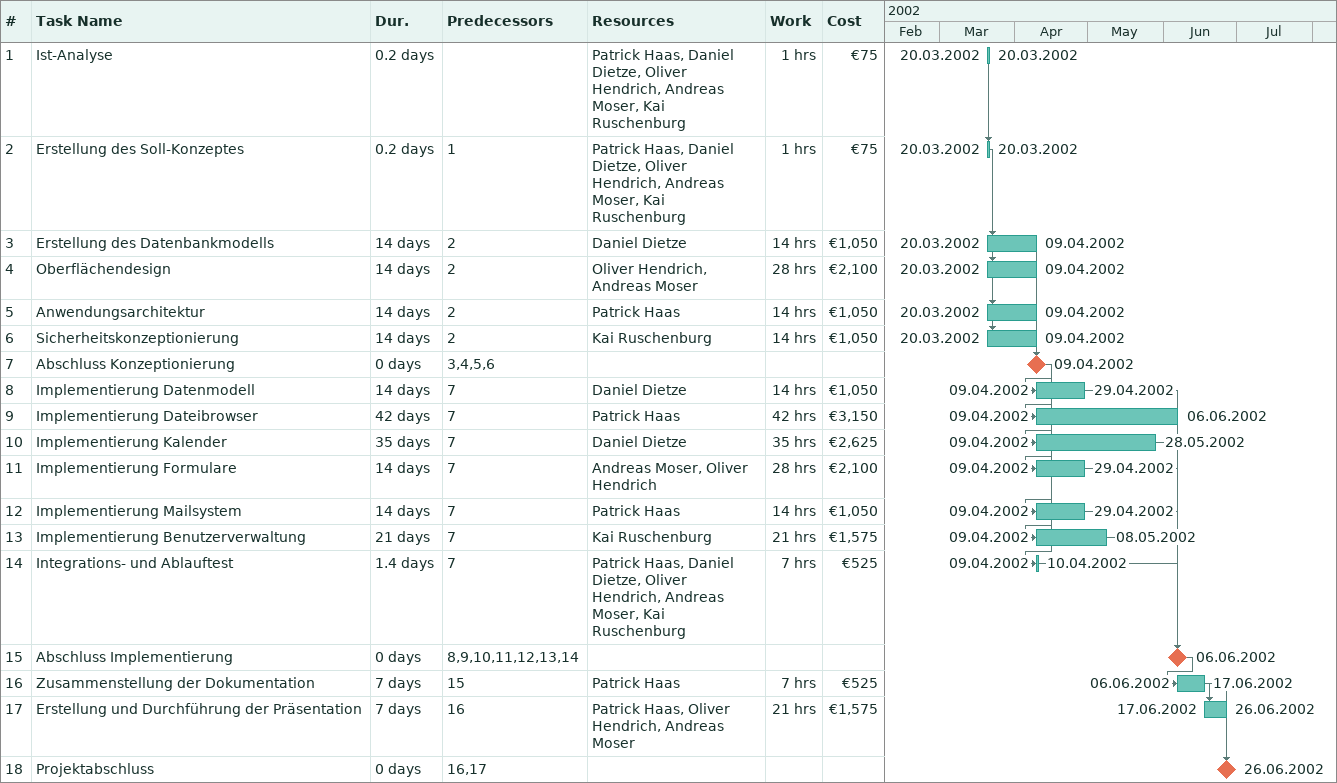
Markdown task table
| ID | Task | Duration | Start | Finish | Predecessors | Resources | Work (h) | Cost (€) |
|---|---|---|---|---|---|---|---|---|
| 1 | Ist-Analyse | 0.2d | 2002-03-20 | 2002-03-20 |  | Patrick Haas, Daniel Dietze, Oliver Hendrich, Andreas Moser, Kai Ruschenburg | 1 | 75 |
| 2 | Erstellung des Soll-Konzeptes | 0.2d | 2002-03-20 | 2002-03-20 | 1 | Patrick Haas, Daniel Dietze, Oliver Hendrich, Andreas Moser, Kai Ruschenburg | 1 | 75 |
| 3 | Erstellung des Datenbankmodells | 14d | 2002-03-20 | 2002-04-09 | 2 | Daniel Dietze | 14 | 1050 |
| 4 | Oberflächendesign | 14d | 2002-03-20 | 2002-04-09 | 2 | Oliver Hendrich, Andreas Moser | 28 | 2100 |
| 5 | Anwendungsarchitektur | 14d | 2002-03-20 | 2002-04-09 | 2 | Patrick Haas | 14 | 1050 |
| 6 | Sicherheitskonzeptionierung | 14d | 2002-03-20 | 2002-04-09 | 2 | Kai Ruschenburg | 14 | 1050 |
| 7 | Abschluss Konzeptionierung | 0d | 2002-04-09 | 2002-04-09 | 3, 4, 5, 6 |  |  |  |
| 8 | Implementierung Datenmodell | 14d | 2002-04-09 | 2002-04-29 | 7 | Daniel Dietze | 14 | 1050 |
| 9 | Implementierung Dateibrowser | 42d | 2002-04-09 | 2002-06-06 | 7 | Patrick Haas | 42 | 3150 |
| 10 | Implementierung Kalender | 35d | 2002-04-09 | 2002-05-28 | 7 | Daniel Dietze | 35 | 2625 |
| 11 | Implementierung Formulare | 14d | 2002-04-09 | 2002-04-29 | 7 | Andreas Moser, Oliver Hendrich | 28 | 2100 |
| 12 | Implementierung Mailsystem | 14d | 2002-04-09 | 2002-04-29 | 7 | Patrick Haas | 14 | 1050 |
| 13 | Implementierung Benutzerverwaltung | 21d | 2002-04-09 | 2002-05-08 | 7 | Kai Ruschenburg | 21 | 1575 |
| 14 | Integrations- und Ablauftest | 1.4d | 2002-04-09 | 2002-04-10 | 7 | Patrick Haas, Daniel Dietze, Oliver Hendrich, Andreas Moser, Kai Ruschenburg | 7 | 525 |
| 15 | Abschluss Implementierung | 0d | 2002-06-06 | 2002-06-06 | 8, 9, 10, 11, 12, 13, 14 |  |  |  |
| 16 | Zusammenstellung der Dokumentation | 7d | 2002-06-06 | 2002-06-17 | 15 | Patrick Haas | 7 | 525 |
| 17 | Erstellung und Durchführung der Präsentation | 7d | 2002-06-17 | 2002-06-26 | 16 | Patrick Haas, Oliver Hendrich, Andreas Moser | 21 | 1575 |
| 18 | Projektabschluss | 0d | 2002-06-26 | 2002-06-26 | 16, 17 |  |  |  |
